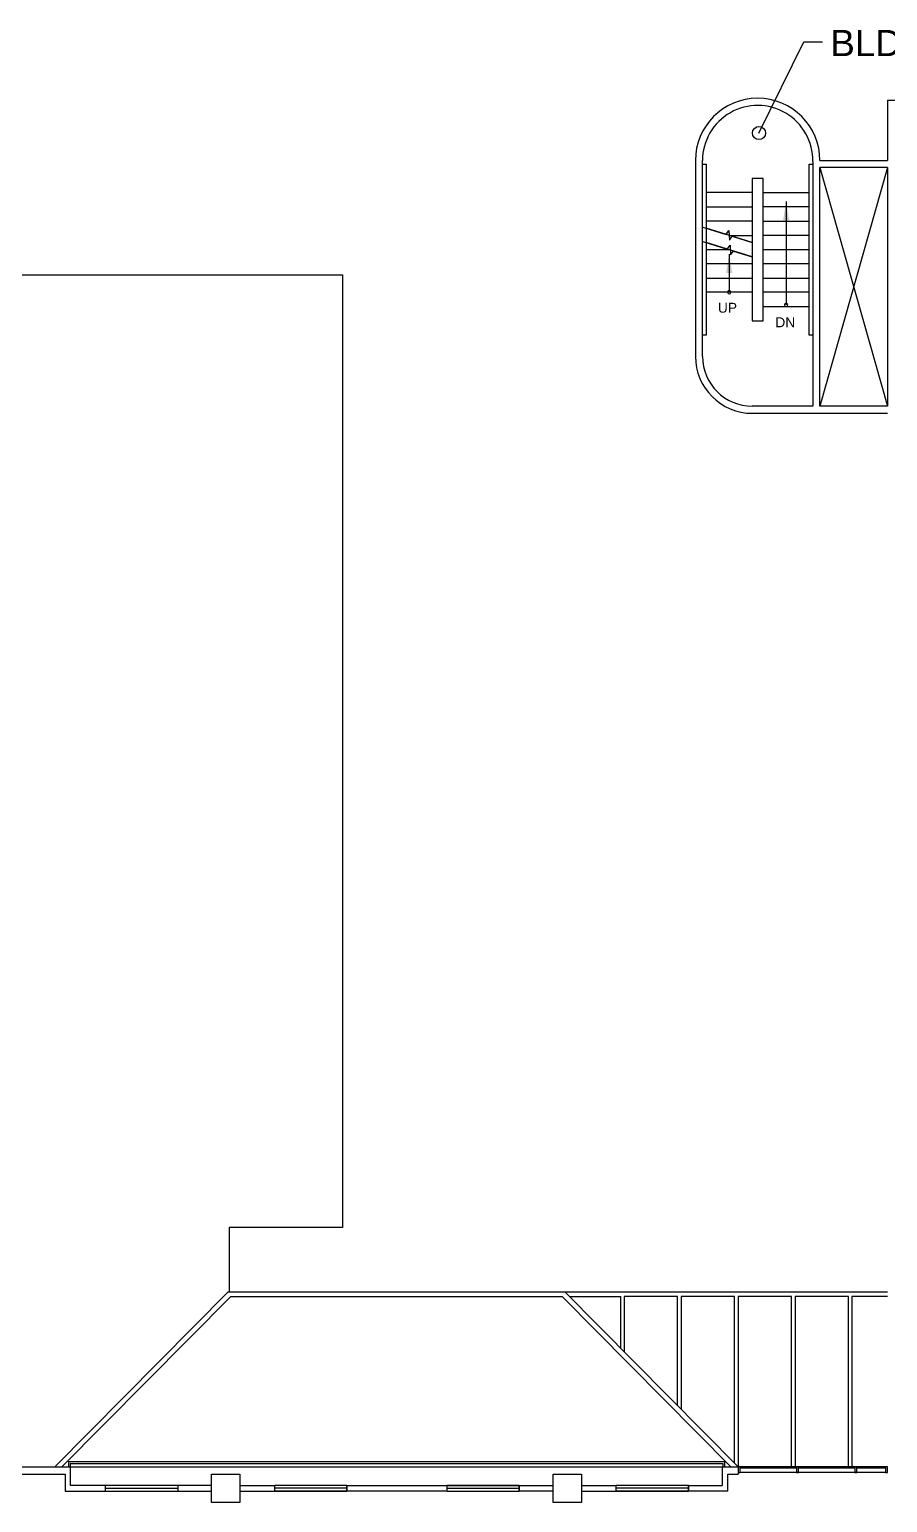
# Model space of a CAD drawing. Extents: x 338 to 7662, y 1527 to 4766.
# Drawn here: x 3856 to 4640, y 3409 to 4754 of the extents above; entities that cross this region are included whole.
import ezdxf

# ---------------------------------------------------------------- set-up
doc = ezdxf.new("R2010")
doc.units = 0
doc.header["$LTSCALE"] = 150
doc.header["$MEASUREMENT"] = 0
for name, color, linetype in [('A-ANNO-TEXT', 4, 'CONTINUOUS'), ('A-ANNO-TEXT-STAIR', 4, 'CONTINUOUS'), ('A-COLS', 5, 'CONTINUOUS'), ('A-FLOR-HRAL', 1, 'CONTINUOUS'), ('A-FLOR-STRS', 2, 'CONTINUOUS'), ('A-GLAZ', 2, 'CONTINUOUS'), ('A-GLAZ-SILL', 1, 'CONTINUOUS'), ('A-ROOF-LEVL-MED', 2, 'CONTINUOUS'), ('A-ROOF-LEVL-THICK', 3, 'CONTINUOUS'), ('A-SHFT', 1, 'CONTINUOUS'), ('A-WALL-FULL', 6, 'CONTINUOUS')]:
    doc.layers.add(name, color=color, linetype=linetype)
doc.styles.add('ARIAL', font='arial.ttf')
doc.styles.get("Standard").update_dxf_attribs({"font": 'simplex'})
doc.dimstyles.new('DIM-96', dxfattribs={"dimscale": 96, "dimtxt": 0.18, "dimasz": 0.18, "dimexe": 0.18, "dimexo": 0.0625, "dimgap": 0.09, "dimtad": 0, "dimtih": 1, "dimtoh": 1, "dimdec": 4, "dimzin": 0, "dimdsep": 46, "dimlunit": 4, "dimtxsty": 'Standard', "dimcen": 0.09, "dimadec": 0, "dimazin": 0, "dimtfac": 1, "dimtdec": 4, "dimtofl": 0, "dimtmove": 2, "dimatfit": 3, "dimfxl": 1, "dimtolj": 1, "dimtzin": 0, "dimarcsym": 0})
doc.dimstyles.new('DIM1-4', dxfattribs={"dimscale": 48, "dimtxt": 0.09375, "dimasz": 0.125, "dimexe": 0.125, "dimexo": 0.09375, "dimgap": 0, "dimtad": 1, "dimdec": 4, "dimzin": 7, "dimdsep": 46, "dimlunit": 4, "dimtxsty": 'Standard', "dimcen": 2.25, "dimdle": 1.5, "dimadec": 0, "dimazin": 0, "dimtfac": 1, "dimtdec": 4, "dimtix": 1, "dimtofl": 0, "dimtmove": 2, "dimatfit": 3, "dimfxl": 1, "dimtolj": 1, "dimtzin": 0, "dimarcsym": 0})

msp = doc.modelspace()

# ---------------------------------------------------------------- linework, layer by layer
at = {"layer": 'A-ANNO-TEXT', "linetype": 'Continuous'}
for p, q in [((4470.9, 4573.4), (4492, 4566.9)), ((4470.9, 4560.4), (4493.1, 4553.5)), ((4492, 4566.9), (4494.7, 4570.4)), ((4494.7, 4570.4), (4495.1, 4561.6)), ((4495.1, 4561.6), (4497.7, 4565.1)), ((4497.7, 4565.1), (4516, 4559.5)), ((4493.1, 4553.5), (4495.8, 4557)), ((4495.8, 4557), (4496.2, 4548.2)), ((4496.2, 4548.2), (4498.9, 4551.7)), ((4498.9, 4551.7), (4516, 4546.4))]:
    msp.add_line(p, q, dxfattribs=at)
at = {"layer": 'A-ANNO-TEXT'}
for centre, start, end in [((4494.9, 4514), 90, 270), ((4494.9, 4514), 270, 90), ((4546.9, 4502.5), 90, 270), ((4546.9, 4502.5), 270, 90)]:
    msp.add_arc(centre, 1.5, start, end, dxfattribs=at)
at = {"layer": 'A-COLS'}
for p, q in [((4022, 3435), (4048, 3435)), ((4022, 3409), (4022, 3435)), ((4048, 3435), (4048, 3409)), ((4334, 3409), (4334, 3435)), ((4334, 3435), (4360, 3435)), ((4360, 3435), (4360, 3409)), ((4048, 3409), (4022, 3409)), ((4360, 3409), (4334, 3409))]:
    msp.add_line(p, q, dxfattribs=at)
at = {"layer": 'A-FLOR-HRAL'}
for p, q in [((3891.4, 3446.5), (4490.6, 3446.5)), ((3891.4, 3446.5), (3891.4, 3441.5)), ((3892.9, 3444.5), (4489.1, 3444.5)), ((3892.9, 3444.5), (3892.9, 3441.5)), ((4489.1, 3444.5), (4489.1, 3441.5)), ((4490.6, 3446.5), (4490.6, 3441.5))]:
    msp.add_line(p, q, dxfattribs=at)
at = {"layer": 'A-FLOR-STRS'}
for p, q in [((4470.5, 4631), (4473.8, 4631)), ((4473.8, 4631), (4473.8, 4475)), ((4568, 4631), (4571.2, 4631)), ((4568, 4475), (4568, 4631)), ((4516, 4605), (4473.8, 4605)), ((4525.8, 4605), (4568, 4605)), ((4473.8, 4592), (4516, 4592)), ((4568, 4592), (4525.8, 4592)), ((4516, 4579), (4473.8, 4579)), ((4525.8, 4579), (4568, 4579)), ((4516, 4559.5), (4473.8, 4572.5)), ((4516, 4546.5), (4473.8, 4559.5)), ((4494.9, 4566), (4516, 4566)), ((4568, 4566), (4525.8, 4566)), ((4473.8, 4553), (4494.9, 4553)), ((4525.8, 4553), (4568, 4553)), ((4516, 4540), (4473.8, 4540)), ((4568, 4540), (4525.8, 4540)), ((4473.8, 4527), (4516, 4527)), ((4525.8, 4527), (4568, 4527)), ((4516, 4514), (4473.8, 4514)), ((4568, 4514), (4525.8, 4514)), ((4525.8, 4501), (4568, 4501)), ((4473.8, 4475), (4470.5, 4475)), ((4571.2, 4475), (4568, 4475)), ((3893.4, 3441.5), (4488.6, 3441.5))]:
    msp.add_line(p, q, dxfattribs=at)
at = {"layer": 'A-GLAZ'}
for p, q in [((4503, 3441.5), (4503, 3436.5)), ((4505, 3441.5), (4503, 3441.5)), ((4503, 3436.5), (4505, 3436.5)), ((4505, 3436.5), (4505, 3441.5)), ((4556.2, 3440.5), (4505, 3440.5)), ((4556.2, 3441.5), (4556.2, 3436.5)), ((4558.2, 3441.5), (4556.2, 3441.5)), ((4556.2, 3436.5), (4558.2, 3436.5)), ((4558.2, 3436.5), (4558.2, 3441.5)), ((4609.5, 3440.5), (4558.2, 3440.5)), ((4609.5, 3441.5), (4609.5, 3436.5)), ((4611.5, 3441.5), (4609.5, 3441.5)), ((4609.5, 3436.5), (4611.5, 3436.5)), ((4611.5, 3436.5), (4611.5, 3441.5)), ((4637.5, 3440.5), (4611.5, 3440.5)), ((4637.5, 3441.5), (4637.5, 3436.5)), ((4639.5, 3441.5), (4637.5, 3441.5)), ((4637.5, 3436.5), (4639.5, 3436.5)), ((4639.5, 3436.5), (4639.5, 3441.5)), ((3925.2, 3422), (3991.2, 3422)), ((4145.8, 3422), (4079.8, 3422)), ((4237.3, 3422), (4303.2, 3422)), ((4457.8, 3422), (4391.8, 3422))]:
    msp.add_line(p, q, dxfattribs=at)
at = {"layer": 'A-GLAZ-SILL'}
for p, q in [((4637.5, 3441.5), (4505, 3441.5)), ((4637.5, 3436.5), (4505, 3436.5)), ((3991.2, 3424.5), (3925.2, 3424.5)), ((3925.2, 3419.5), (3991.2, 3419.5)), ((4145.8, 3424.5), (4079.8, 3424.5)), ((4145.8, 3419.5), (4079.8, 3419.5)), ((4237.2, 3424.5), (4303.2, 3424.5)), ((4303.2, 3424.5), (4237.2, 3424.5)), ((4237.2, 3419.5), (4303.2, 3419.5)), ((4457.8, 3424.5), (4391.8, 3424.5)), ((4457.8, 3419.5), (4391.8, 3419.5))]:
    msp.add_line(p, q, dxfattribs=at)
at = {"layer": 'A-ROOF-LEVL-MED'}
for p, q in [((3675, 4530), (4141.6, 4530)), ((4141.6, 4530), (4141.6, 3660)), ((4141.6, 3660), (4038.2, 3660)), ((4038.2, 3660), (4038.2, 3601.5)), ((4344.7, 3601.5), (4639.5, 3601.5)), ((4349.1, 3597), (4395.8, 3597)), ((4395.8, 3549.7), (4395.8, 3597)), ((4399, 3597), (4399, 3546.6)), ((4447.8, 3597), (4399, 3597)), ((4447.8, 3497.3), (4447.8, 3597)), ((4451, 3597), (4451, 3494)), ((4499.8, 3597), (4451, 3597)), ((4499.8, 3444.8), (4499.8, 3597)), ((4551.8, 3597), (4503, 3597)), ((4503, 3597), (4503, 3441.5)), ((4551.8, 3441.5), (4551.8, 3597)), ((4603.8, 3597), (4555, 3597)), ((4555, 3597), (4555, 3441.5)), ((4603.8, 3441.5), (4603.8, 3597)), ((4639.5, 3597), (4607, 3597)), ((4607, 3597), (4607, 3441.5))]:
    msp.add_line(p, q, dxfattribs=at)
at = {"layer": 'A-ROOF-LEVL-THICK'}
for p, q in [((3879, 3441.5), (4037.3, 3601.5)), ((4039.6, 3597), (3885.5, 3441.5)), ((4037.3, 3601.5), (4344.7, 3601.5)), ((4039.6, 3597), (4342.4, 3597)), ((4342.4, 3597), (4496.5, 3441.5)), ((4503, 3441.5), (4344.7, 3601.5))]:
    msp.add_line(p, q, dxfattribs=at)
at = {"layer": 'A-SHFT'}
for p, q in [((4577.8, 4627.8), (4639.5, 4410)), ((4639.5, 4627.8), (4577.8, 4410))]:
    msp.add_line(p, q, dxfattribs=at)
at = {"layer": 'A-WALL-FULL'}
for p, q in [((4639.5, 4689.5), (4639.5, 4634.2)), ((4639.5, 4689.5), (4657.9, 4689.5)), ((4464, 4634.2), (4464, 4455.5)), ((4470.5, 4455.5), (4470.5, 4634.2)), ((4571.2, 4633.4), (4571.2, 4410)), ((4577.8, 4634.2), (4639.5, 4634.2)), ((4639.5, 4627.8), (4577.8, 4627.8)), ((4577.8, 4410), (4577.8, 4627.8)), ((4639.5, 4627.8), (4639.5, 4410)), ((4525.8, 4618), (4516, 4618)), ((4516, 4618), (4516, 4488)), ((4525.8, 4488), (4525.8, 4618)), ((4516, 4488), (4525.8, 4488)), ((4571.2, 4410), (4516, 4410)), ((4516, 4403.5), (4639.5, 4403.5)), ((4639.5, 4410), (4577.8, 4410)), ((3687.2, 3441.5), (3893.4, 3441.5)), ((3739.2, 3435), (3888.4, 3435)), ((3888.4, 3435), (3888.4, 3419.5)), ((3893.4, 3424.5), (3893.4, 3441.5)), ((4488.6, 3441.5), (4503, 3441.5)), ((4488.6, 3441.5), (4488.6, 3424.5)), ((4493.6, 3435), (4503, 3435)), ((4493.6, 3419.5), (4493.6, 3435)), ((4503, 3441.5), (4503, 3435)), ((3888.4, 3419.5), (3925.2, 3419.5)), ((3925.2, 3424.5), (3893.4, 3424.5)), ((3925.2, 3419.5), (3925.2, 3424.5)), ((4022, 3424.5), (3991.2, 3424.5)), ((3991.2, 3424.5), (3991.2, 3419.5)), ((3991.2, 3419.5), (4022, 3419.5)), ((4048, 3424.5), (4079.8, 3424.5)), ((4048, 3419.5), (4079.8, 3419.5)), ((4079.8, 3419.5), (4079.8, 3424.5)), ((4145.8, 3424.5), (4079.8, 3424.5)), ((4079.8, 3419.5), (4145.8, 3419.5)), ((4145.8, 3424.5), (4145.8, 3419.5)), ((4237.2, 3419.5), (4237.2, 3424.5)), ((4237.2, 3419.5), (4303.2, 3419.5)), ((4303.2, 3424.5), (4303.2, 3419.5)), ((4360, 3424.5), (4391.8, 3424.5)), ((4360, 3419.5), (4391.8, 3419.5)), ((4391.8, 3419.5), (4391.8, 3424.5)), ((4457.8, 3424.5), (4391.8, 3424.5)), ((4391.8, 3419.5), (4457.8, 3419.5)), ((4457.8, 3424.5), (4457.8, 3419.5))]:
    msp.add_line(p, q, dxfattribs=at)
for points in [[(4079.8, 3419.5), (4079.8, 3424.5)], [(4237.3, 3419.5), (4145.8, 3419.5), (4145.8, 3424.5), (4237.3, 3424.5)], [(4237.3, 3419.5), (4237.3, 3424.5)], [(4334, 3419.5), (4303.2, 3419.5), (4303.2, 3424.5), (4334, 3424.5)], [(4391.8, 3419.5), (4391.8, 3424.5)], [(4493.6, 3419.5), (4457.8, 3419.5), (4457.8, 3424.5), (4488.6, 3424.5)]]:
    msp.add_lwpolyline(points, dxfattribs=at)
for centre, radius, start, end in [((4520.9, 4634.2), 56.9, 0, 180), ((4520.9, 4634.2), 50.4, 359.0717, 180), ((4516, 4455.5), 52, 180, 270), ((4516, 4455.5), 45.5, 180, 270)]:
    msp.add_arc(centre, radius, start, end, dxfattribs=at)

# ---------------------------------------------------------------- texts
at = {"layer": 'A-ANNO-TEXT', "char_height": 9, "attachment_point": 2, "style": 'ARIAL'}
for s, insert, width in [('UP', (4493.3, 4504.4), 30.516), ('DN', (4546.1, 4491.1), 29.061)]:
    msp.add_mtext(s, dxfattribs=dict(at, insert=insert, width=width))
at = {"layer": 'A-ANNO-TEXT-STAIR', "style": 'ARIAL'}
msp.add_text('BLDG 75, SW STAIR', height=24, dxfattribs=at).set_placement((4587.3, 4729.6))

# ---------------------------------------------------------------- leaders
at = {"layer": 'A-ANNO-TEXT'}
for points in [[(4546.9, 4597), (4546.9, 4502.5)], [(4494.9, 4548.9), (4494.9, 4514)]]:
    msp.add_leader(points, dimstyle='DIM-96', override={"dimgap": 0.09, "dimtad": 0}, dxfattribs=at)
at = {"layer": 'A-ANNO-TEXT-STAIR'}
msp.add_leader([(4522.1, 4659.4), (4563.1, 4742.7), (4580.1, 4742.7)], dimstyle='DIM1-4', override={"dimscale": 96, "dimgap": 0, "dimtad": 0, "dimldrblk": 'DotBlank'}, dxfattribs=at)

doc.saveas('drawing.dxf')
